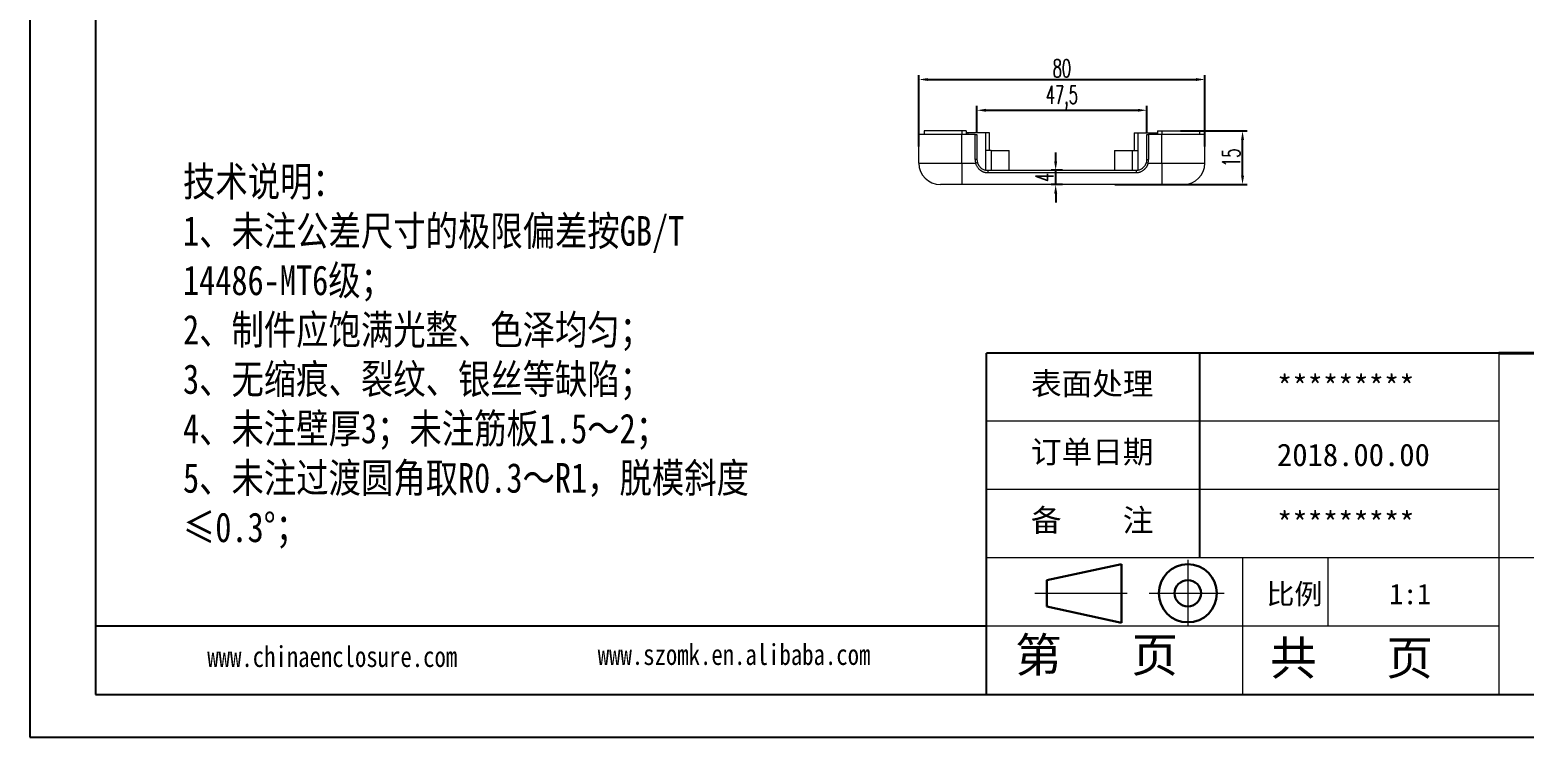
# Model space of a CAD drawing. Header units: inches. Extents: x 1209 to 3085, y 1126 to 1627.
# Drawn here: x 1975.6 to 2393.6, y 1125.7 to 1323.6 of the extents above; entities that cross this region are included whole.
import ezdxf

# ---------------------------------------------------------------- set-up
doc = ezdxf.new("R2010")
doc.units = ezdxf.units.IN
doc.header["$LTSCALE"] = 15
doc.linetypes.add('CENTER2', pattern=[28.575, 19.05, -3.175, 3.175, -3.175])
doc.layers.add('文字', color=81, linetype='Continuous')
for name, color, linetype, lineweight in [('粗实线', 7, 'Continuous', 30), ('细实线', 3, 'Continuous', 9), ('细点划线', 2, 'CENTER2', 9)]:
    doc.layers.add(name, color=color, linetype=linetype, lineweight=lineweight)
doc.styles.add('SLDTEXTSTYLE2', font='TXT', dxfattribs={"width": 0.6, "bigfont": 'bigfont'})
doc.styles.get("Standard").update_dxf_attribs({"font": 'txt', "bigfont": 'gbcbig.shx'})
doc.styles.add('宋体', font='', dxfattribs={"width": 0.8, "height": 3.5})
doc.styles.get('宋体').set_extended_font_data('SimSun')
doc.dimstyles.new('5', dxfattribs={"dimtxt": 5, "dimasz": 2.5, "dimexe": 1.25, "dimexo": 0.625, "dimtad": 1, "dimtxsty": 'SLDTEXTSTYLE2', "dimcen": 2.5, "dimclrd": 256, "dimclre": 256, "dimclrt": 256, "dimadec": 0, "dimazin": 0, "dimtfac": 1, "dimtmove": 0, "dimatfit": 3, "dimfxl": 1, "dimarcsym": 0})

# ---------------------------------------------------------------- blocks, each defined once
blk = doc.blocks.new('*D101')
at = {"lineweight": -2, "transparency": 16777216}
for p, q in [((2262.54, 1286.8), (2262.54, 1289.3)), ((2264.45, 1284.3), (2261.29, 1284.3)), ((2262.54, 1280.3), (2262.54, 1284.3)), ((2264.45, 1280.3), (2261.29, 1280.3)), ((2262.54, 1277.8), (2262.54, 1275.3))]:
    blk.add_line(p, q, dxfattribs=at)
at = {"transparency": 16777216}
for points in [[(2262.12, 1286.8), (2262.96, 1286.8), (2262.54, 1284.3)], [(2262.12, 1277.8), (2262.96, 1277.8), (2262.54, 1280.3)]]:
    blk.add_solid(points, dxfattribs=at)
at = {"layer": 'Defpoints', "color": 0, "transparency": 16777216}
for p in [(2262.54, 1284.3), (2265.08, 1284.3), (2265.08, 1280.3)]:
    blk.add_point(p, dxfattribs=at)
at = {"transparency": 16777216, "insert": (2259.42, 1282.3), "char_height": 5, "attachment_point": 5, "rotation": 90, "style": 'SLDTEXTSTYLE2'}
blk.add_mtext('4', dxfattribs=at)
blk = doc.blocks.new('*D102')
at = {"lineweight": -2, "transparency": 16777216}
for p, q in [((2297.46, 1295.3), (2316.06, 1295.3)), ((2314.81, 1282.8), (2314.81, 1292.8)), ((2279.08, 1280.3), (2316.06, 1280.3))]:
    blk.add_line(p, q, dxfattribs=at)
at = {"transparency": 16777216}
for points in [[(2314.4, 1292.8), (2315.23, 1292.8), (2314.81, 1295.3)], [(2314.4, 1282.8), (2315.23, 1282.8), (2314.81, 1280.3)]]:
    blk.add_solid(points, dxfattribs=at)
at = {"layer": 'Defpoints', "color": 0, "transparency": 16777216}
for p in [(2296.83, 1295.3), (2314.81, 1295.3), (2278.45, 1280.3)]:
    blk.add_point(p, dxfattribs=at)
at = {"transparency": 16777216, "insert": (2311.69, 1287.8), "char_height": 5, "attachment_point": 5, "rotation": 90, "style": 'SLDTEXTSTYLE2'}
blk.add_mtext('15', dxfattribs=at)
blk = doc.blocks.new('*D103')
at = {"lineweight": -2, "transparency": 16777216}
for p, q in [((2240.53, 1294.93), (2240.53, 1302.35)), ((2243.03, 1301.1), (2285.53, 1301.1)), ((2288.03, 1294.93), (2288.03, 1302.35))]:
    blk.add_line(p, q, dxfattribs=at)
at = {"transparency": 16777216}
for points in [[(2243.03, 1301.51), (2243.03, 1300.68), (2240.53, 1301.1)], [(2285.53, 1301.51), (2285.53, 1300.68), (2288.03, 1301.1)]]:
    blk.add_solid(points, dxfattribs=at)
at = {"layer": 'Defpoints', "color": 0, "transparency": 16777216}
for p in [(2288.03, 1301.1), (2240.53, 1294.3), (2288.03, 1294.3)]:
    blk.add_point(p, dxfattribs=at)
at = {"transparency": 16777216, "insert": (2264.28, 1304.64), "char_height": 5, "attachment_point": 5, "style": 'SLDTEXTSTYLE2'}
blk.add_mtext('47,5', dxfattribs=at)
blk = doc.blocks.new('*D104')
at = {"lineweight": -2, "transparency": 16777216}
for p, q in [((2224.28, 1290.93), (2224.28, 1310.96)), ((2226.78, 1309.71), (2301.78, 1309.71)), ((2304.28, 1290.93), (2304.28, 1310.96))]:
    blk.add_line(p, q, dxfattribs=at)
at = {"transparency": 16777216}
for points in [[(2226.78, 1310.12), (2226.78, 1309.29), (2224.28, 1309.71)], [(2301.78, 1310.12), (2301.78, 1309.29), (2304.28, 1309.71)]]:
    blk.add_solid(points, dxfattribs=at)
at = {"layer": 'Defpoints', "color": 0, "transparency": 16777216}
for p in [(2304.28, 1309.71), (2224.28, 1290.3), (2304.28, 1290.3)]:
    blk.add_point(p, dxfattribs=at)
at = {"transparency": 16777216, "insert": (2264.28, 1312.83), "char_height": 5, "attachment_point": 5, "style": 'SLDTEXTSTYLE2'}
blk.add_mtext('80', dxfattribs=at)

msp = doc.modelspace()

# ---------------------------------------------------------------- linework, layer by layer
for p, q in [((1975.607, 1627.302), (1975.607, 1125.657)), ((1993.965, 1615.358), (1993.965, 1137.601)), ((1975.607, 1357.9), (1975.607, 1125.657)), ((2386.479, 1233.152), (2243.151, 1233.152)), ((2243.151, 1137.601), (2243.151, 1233.152)), ((2302.871, 1175.821), (2302.871, 1233.152)), ((2243.151, 1156.711), (1993.965, 1156.711)), ((1993.965, 1137.601), (2673.133, 1137.601)), ((1975.607, 1125.657), (2685.077, 1125.657)), ((1975.607, 1125.657), (2304.065, 1125.657))]:
    msp.add_line(p, q)
at = {"color": 7, "linetype": 'Continuous', "lineweight": 15}
for p, q in [((2236.28, 1294.302), (2224.28, 1294.302)), ((2224.28, 1286.302), (2224.28, 1294.302)), ((2225.78, 1295.302), (2225.78, 1294.302)), ((2236.28, 1295.302), (2225.78, 1295.302)), ((2236.28, 1295.302), (2236.28, 1294.302)), ((2237.53, 1295.302), (2236.28, 1295.302)), ((2236.28, 1286.302), (2236.28, 1294.302)), ((2240.03, 1294.302), (2236.28, 1294.302)), ((2237.53, 1295.302), (2237.53, 1294.302)), ((2238.03, 1294.802), (2237.53, 1294.802)), ((2238.03, 1294.302), (2238.03, 1294.802)), ((2243.03, 1294.802), (2238.03, 1294.802)), ((2240.03, 1287.302), (2240.03, 1294.302)), ((2240.03, 1294.302), (2240.53, 1294.302)), ((2240.53, 1294.302), (2240.53, 1287.302)), ((2243.03, 1284.344), (2243.03, 1294.802)), ((2244.03, 1294.802), (2243.03, 1294.802)), ((2244.03, 1289.802), (2244.03, 1294.802)), ((2284.53, 1294.802), (2284.53, 1289.802)), ((2284.53, 1294.802), (2285.53, 1294.802)), ((2285.53, 1294.802), (2285.53, 1284.344)), ((2285.53, 1294.802), (2290.53, 1294.802)), ((2288.03, 1287.302), (2288.03, 1294.302)), ((2288.03, 1294.302), (2288.53, 1294.302)), ((2288.53, 1294.302), (2288.53, 1287.302)), ((2292.28, 1294.302), (2288.53, 1294.302)), ((2290.53, 1294.802), (2290.53, 1294.302)), ((2290.53, 1294.802), (2291.03, 1294.802)), ((2291.03, 1295.302), (2291.03, 1294.302)), ((2291.03, 1295.302), (2292.28, 1295.302)), ((2292.28, 1295.302), (2292.28, 1294.302)), ((2292.28, 1295.302), (2302.78, 1295.302)), ((2292.28, 1286.302), (2292.28, 1294.302)), ((2304.28, 1294.302), (2292.28, 1294.302)), ((2292.357, 1295.302), (2292.485, 1295.302)), ((2302.78, 1295.302), (2302.78, 1294.302)), ((2304.28, 1286.302), (2304.28, 1294.302)), ((2244.53, 1289.802), (2243.03, 1289.802)), ((2244.53, 1289.802), (2244.53, 1284.302)), ((2244.53, 1289.802), (2249.53, 1289.802)), ((2249.53, 1284.302), (2249.53, 1289.802)), ((2279.03, 1289.802), (2279.03, 1284.302)), ((2279.03, 1289.802), (2284.03, 1289.802)), ((2284.03, 1284.302), (2284.03, 1289.802)), ((2284.03, 1289.802), (2285.53, 1289.802)), ((2224.28, 1286.302), (2236.28, 1286.302)), ((2236.28, 1286.302), (2240.176, 1286.302)), ((2236.28, 1286.302), (2236.28, 1280.302)), ((2240.53, 1287.302), (2240.03, 1287.302)), ((2240.655, 1286.445), (2240.176, 1286.302)), ((2243.53, 1284.302), (2243.53, 1283.575)), ((2243.53, 1284.302), (2285.03, 1284.302)), ((2285.03, 1283.575), (2243.53, 1283.575)), ((2285.03, 1284.302), (2285.03, 1283.575)), ((2287.905, 1286.445), (2288.384, 1286.302)), ((2288.03, 1287.302), (2288.53, 1287.302)), ((2288.384, 1286.302), (2292.28, 1286.302)), ((2292.28, 1286.302), (2292.28, 1280.302)), ((2292.28, 1286.302), (2304.28, 1286.302)), ((2236.28, 1280.302), (2230.28, 1280.302)), ((2292.28, 1280.302), (2236.28, 1280.302)), ((2298.28, 1280.302), (2292.28, 1280.302))]:
    msp.add_line(p, q, dxfattribs=at)
for centre, radius, start, end in [((2230.28, 1286.302), 6, 180, 270), ((2243.53, 1287.302), 3.5, 180, 196.60155), ((2243.53, 1287.302), 3, 180, 196.60155), ((2285.03, 1287.302), 3, 343.39845, 0), ((2285.03, 1287.302), 3.5, 343.39845, 0), ((2298.28, 1286.302), 6, 270, 0)]:
    msp.add_arc(centre, radius, start, end, dxfattribs=at)
for points, knots in [([(2243.53, 1283.575), (2243.473, 1283.575), (2243.36, 1283.575), (2243.19, 1283.588), (2243.022, 1283.608), (2242.856, 1283.638), (2242.692, 1283.677), (2242.529, 1283.725), (2242.368, 1283.783), (2242.209, 1283.85), (2242.051, 1283.927), (2241.895, 1284.013), (2241.741, 1284.11), (2241.588, 1284.216), (2241.398, 1284.363), (2241.18, 1284.556), (2240.948, 1284.803), (2240.741, 1285.068), (2240.559, 1285.351), (2240.404, 1285.652), (2240.273, 1285.969), (2240.209, 1286.19), (2240.176, 1286.302)], [0, 0, 0, 0, 0.036313, 0.0723721, 0.1083068, 0.1442483, 0.1803273, 0.2166733, 0.253413, 0.2906688, 0.3285583, 0.3671933, 0.4066793, 0.4471151, 0.4885925, 0.5633924, 0.6367043, 0.7090588, 0.7810076, 0.8531118, 0.9259288, 1, 1, 1, 1]), ([(2240.655, 1286.445), (2240.67, 1286.398), (2240.7, 1286.302), (2240.755, 1286.159), (2240.819, 1286.014), (2240.894, 1285.868), (2240.979, 1285.721), (2241.115, 1285.515), (2241.351, 1285.221), (2241.725, 1284.884), (2242.157, 1284.621), (2242.532, 1284.467), (2242.824, 1284.383), (2243.067, 1284.335), (2243.302, 1284.307), (2243.456, 1284.304), (2243.53, 1284.302)], [0, 0, 0, 0, 0.0378758, 0.0771852, 0.1179723, 0.1602761, 0.2041319, 0.2495713, 0.3529235, 0.5000692, 0.6457174, 0.750486, 0.8178658, 0.8818269, 0.9424908, 1, 1, 1, 1]), ([(2285.03, 1284.302), (2285.08, 1284.303), (2285.18, 1284.304), (2285.333, 1284.316), (2285.491, 1284.336), (2285.652, 1284.366), (2285.817, 1284.405), (2286.055, 1284.477), (2286.404, 1284.621), (2286.835, 1284.884), (2287.209, 1285.222), (2287.464, 1285.537), (2287.627, 1285.791), (2287.742, 1286.011), (2287.836, 1286.228), (2287.882, 1286.374), (2287.905, 1286.445)], [0, 0, 0, 0, 0.03799118, 0.07736765, 0.1181751, 0.16045457, 0.20424295, 0.24957346, 0.35432677, 0.50001585, 0.64713434, 0.75050292, 0.81803052, 0.88204198, 0.94265302, 1, 1, 1, 1]), ([(2288.384, 1286.302), (2288.368, 1286.241), (2288.334, 1286.121), (2288.274, 1285.944), (2288.206, 1285.773), (2288.131, 1285.605), (2288.049, 1285.443), (2287.959, 1285.286), (2287.862, 1285.135), (2287.757, 1284.988), (2287.645, 1284.846), (2287.525, 1284.71), (2287.398, 1284.579), (2287.264, 1284.453), (2287.081, 1284.297), (2286.847, 1284.123), (2286.559, 1283.949), (2286.265, 1283.808), (2285.965, 1283.7), (2285.659, 1283.625), (2285.346, 1283.58), (2285.136, 1283.577), (2285.03, 1283.575)], [0, 0, 0, 0, 0.0400673, 0.0797025, 0.1189875, 0.1580067, 0.196846, 0.2355925, 0.2743341, 0.3131586, 0.3521532, 0.3914041, 0.4309957, 0.4710104, 0.5115278, 0.5876969, 0.6605522, 0.7307381, 0.798975, 0.8660459, 0.9327753, 1, 1, 1, 1])]:
    msp.add_open_spline(points, degree=3, knots=knots, dxfattribs=at)
at = {"layer": '粗实线', "color": 7, "lineweight": 40}
msp.add_line((2673.133, 1233.152), (2386.479, 1233.152), dxfattribs=at)
at = {"layer": '粗实线', "color": 7}
for p, q in [((2280.92, 1174.033), (2260.039, 1169.607)), ((2280.92, 1174.033), (2280.92, 1157.669)), ((2260.039, 1169.607), (2260.039, 1162.223)), ((2260.039, 1162.223), (2280.92, 1157.669))]:
    msp.add_line(p, q, dxfattribs=at)
for radius in [8.118, 3.692]:
    msp.add_circle((2299.504, 1165.915), radius, dxfattribs=at)
at = {"layer": '细实线', "color": 7}
for p, q in [((2386.479, 1233.152), (2386.479, 1137.601)), ((2386.479, 1214.042), (2243.151, 1214.042)), ((2386.479, 1194.931), (2243.151, 1194.931)), ((2673.133, 1175.821), (2243.151, 1175.821)), ((2314.815, 1175.821), (2314.815, 1137.601)), ((2338.703, 1175.821), (2338.703, 1156.711)), ((2386.479, 1156.711), (2243.151, 1156.711))]:
    msp.add_line(p, q, dxfattribs=at)
at = {"layer": '细点划线', "color": 7}
for p, q in [((2299.504, 1175.26), (2299.504, 1156.711)), ((2256.71, 1165.915), (2282.52, 1165.915)), ((2288.647, 1165.915), (2309.629, 1165.915))]:
    msp.add_line(p, q, dxfattribs=at)

# ---------------------------------------------------------------- texts
at = {"char_height": 6.28475, "width": 3571.93643, "attachment_point": 1}
for s, insert in [('{\\fSimHei|b0|i0|c134|p49;表面处理}', (2255.615, 1227.729)), ('{\\fSimHei|b0|i0|c134|p49;*********}', (2324.449, 1226.92)), ('{\\fSimHei|b0|i0|c134|p49;订单日期}', (2255.615, 1208.618)), ('{\\fSimHei|b0|i0|c134|p49;2018.00.00}', (2324.449, 1207.81)), ('{\\fSimHei|b0|i0|c134|p49;备    注}', (2255.615, 1189.508)), ('{\\fSimHei|b0|i0|c134|p49;*********}', (2324.449, 1188.7))]:
    msp.add_mtext(s, dxfattribs=dict(at, insert=insert))
at = {"layer": '文字', "color": 0, "attachment_point": 1, "style": '宋体'}
for s, insert, char_height, width in [('{\\H1.111x;技术说明：\\P1、未注公差尺寸的极限偏差按GB/T 14486-MT6级；\\P2、制件应饱满光整、色泽均匀；\\P3、无缩痕、裂纹、银丝等缺陷；\\P4、未注壁厚3；未注筋板1.5～2；\\P5、未注过渡圆角取R0.3～R1，脱模斜度≤0.3%%D；}', (2018.442, 1285.315), 7.46496, 168.14377), ('www.chinaenclosure.com', (2025.23, 1151.119), 5.83926, 102.59015), ('www.szomk.en.alibaba.com', (2134.449, 1151.697), 5.83926, 102.59015)]:
    msp.add_mtext(s, dxfattribs=dict(at, insert=insert, char_height=char_height, width=width))
at = {"layer": '细实线', "color": 7, "attachment_point": 1}
for s, insert, char_height, width in [('{\\fSimSun|b0|i0|c134|p54;比例}', (2321.503, 1168.584), 5.73309, 25.16648), ('{\\fSimSun|b0|i0|c134|p54;1:1}', (2355.843, 1168.584), 5.73309, 25.16648), ('{\\fSimSun|b0|i0|c134|p54;第   页}', (2251.192, 1153.426), 9.55515, 71.66362), ('{\\fSimSun|b0|i0|c134|p54; 共   页}', (2315.984, 1152.614), 9.55515, 71.66362)]:
    msp.add_mtext(s, dxfattribs=dict(at, insert=insert, char_height=char_height, width=width))

# ---------------------------------------------------------------- dimensions: what is measured, and where the dimension line sits
for base, p1, p2, picture, middle in [((2304.28, 1309.706), (2224.28, 1290.302), (2304.28, 1290.302), '*D104', (2264.28, 1312.831)), ((2288.03, 1301.096), (2240.53, 1294.302), (2288.03, 1294.302), '*D103', (2264.28, 1304.638))]:
    dim = msp.add_linear_dim(base=base, p1=p1, p2=p2, dimstyle='5')
    dim.commit()
    dim.dimension.update_dxf_attribs({"geometry": picture, "text_midpoint": middle})
for base, p1, p2, picture, middle in [((2314.812, 1295.302), (2278.451, 1280.302), (2296.831, 1295.302), '*D102', (2311.687, 1287.802)), ((2262.541, 1284.302), (2265.078, 1280.302), (2265.078, 1284.302), '*D101', (2259.416, 1282.302))]:
    dim = msp.add_linear_dim(base=base, p1=p1, p2=p2, angle=90, dimstyle='5')
    dim.commit()
    dim.dimension.update_dxf_attribs({"geometry": picture, "text_midpoint": middle})

doc.saveas('drawing.dxf')
